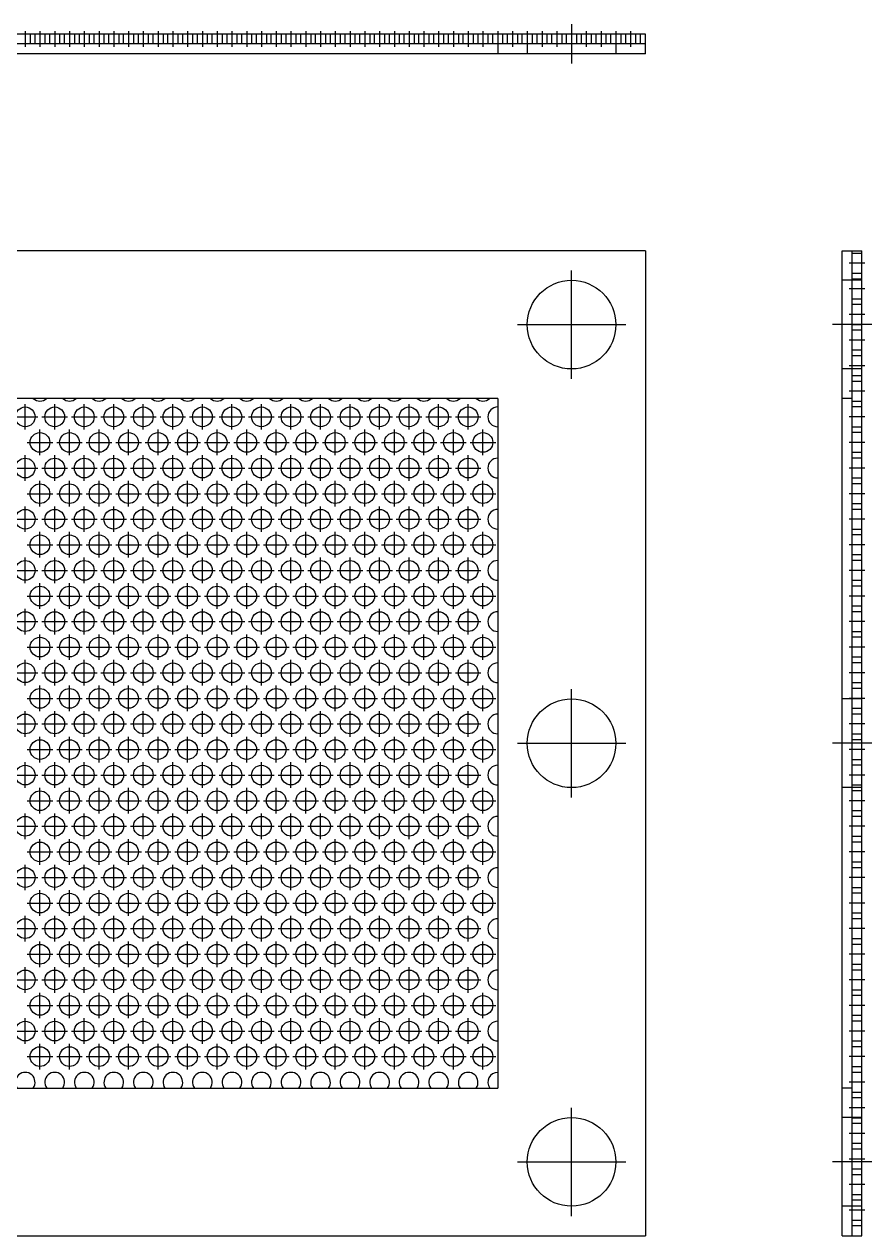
# Model space of a CAD drawing. Extents: x 0 to 173, y -8 to 133.
# Drawn here: x 86.9 to 173, y 10 to 133 of the extents above; entities that cross this region are included whole.
import ezdxf

# ---------------------------------------------------------------- set-up
doc = ezdxf.new("R2010")
doc.units = 0
doc.header["$LTSCALE"] = 0.5
doc.linetypes.add('CENTER', pattern=[50.8, 31.75, -6.35, 6.35, -6.35])
doc.linetypes.add('DASHED', pattern=[19.05, 12.7, -6.35])
for name, color, linetype in [('MSM_CENTER', 1, 'CENTER'), ('MSM_CONTINUOUS', 7, 'CONTINUOUS'), ('MSM_DASHED', 4, 'DASHED')]:
    doc.layers.add(name, color=color, linetype=linetype)

msp = doc.modelspace()

# ---------------------------------------------------------------- linework, layer by layer
at = {"layer": 'MSM_CENTER'}
for p, q in [((142.5, 133), (142.5, 129)), ((87, 132.3), (87, 130.7)), ((88.5, 132.3), (88.5, 130.7)), ((90, 132.3), (90, 130.7)), ((91.5, 132.3), (91.5, 130.7)), ((93, 132.3), (93, 130.7)), ((94.5, 132.3), (94.5, 130.7)), ((96, 132.3), (96, 130.7)), ((97.5, 132.3), (97.5, 130.7)), ((99, 132.3), (99, 130.7)), ((100.5, 132.3), (100.5, 130.7)), ((102, 132.3), (102, 130.7)), ((103.5, 132.3), (103.5, 130.7)), ((105, 132.3), (105, 130.7)), ((106.5, 132.3), (106.5, 130.7)), ((108, 132.3), (108, 130.7)), ((109.5, 132.3), (109.5, 130.7)), ((111, 132.3), (111, 130.7)), ((112.5, 132.3), (112.5, 130.7)), ((114, 132.3), (114, 130.7)), ((115.5, 132.3), (115.5, 130.7)), ((117, 132.3), (117, 130.7)), ((118.5, 132.3), (118.5, 130.7)), ((120, 132.3), (120, 130.7)), ((121.5, 132.3), (121.5, 130.7)), ((123, 132.3), (123, 130.7)), ((124.5, 132.3), (124.5, 130.7)), ((126, 132.3), (126, 130.7)), ((127.5, 132.3), (127.5, 130.7)), ((129, 132.3), (129, 130.7)), ((130.5, 132.3), (130.5, 130.7)), ((132, 132.3), (132, 130.7)), ((133.5, 132.3), (133.5, 130.7)), ((135, 132.3), (135, 130.7)), ((136.5, 132.3), (136.5, 130.7)), ((138, 132.3), (138, 130.7)), ((139.5, 132.3), (139.5, 130.7)), ((141, 132.3), (141, 130.7)), ((144, 132.3), (144, 130.7)), ((145.5, 132.3), (145.5, 130.7)), ((147, 132.3), (147, 130.7)), ((148.5, 132.3), (148.5, 130.7)), ((172.3, 108.73), (170.7, 108.73)), ((142.5, 97), (142.5, 108)), ((172.3, 106.13), (170.7, 106.13)), ((172.3, 103.53), (170.7, 103.53)), ((137, 102.5), (148, 102.5)), ((173, 102.5), (169, 102.5)), ((172.3, 100.93), (170.7, 100.93)), ((172.3, 98.33), (170.7, 98.33)), ((172.3, 95.74), (170.7, 95.74)), ((87, 91.84), (87, 94.44)), ((90, 91.84), (90, 94.44)), ((93, 91.84), (93, 94.44)), ((96, 91.84), (96, 94.44)), ((99, 91.84), (99, 94.44)), ((102, 91.84), (102, 94.44)), ((105, 91.84), (105, 94.44)), ((108, 91.84), (108, 94.44)), ((111, 91.84), (111, 94.44)), ((114, 91.84), (114, 94.44)), ((117, 91.84), (117, 94.44)), ((120, 91.84), (120, 94.44)), ((123, 91.84), (123, 94.44)), ((126, 91.84), (126, 94.44)), ((129, 91.84), (129, 94.44)), ((132, 91.84), (132, 94.44)), ((85.7, 93.14), (88.3, 93.14)), ((88.7, 93.14), (91.3, 93.14)), ((91.7, 93.14), (94.3, 93.14)), ((94.7, 93.14), (97.3, 93.14)), ((97.7, 93.14), (100.3, 93.14)), ((100.7, 93.14), (103.3, 93.14)), ((103.7, 93.14), (106.3, 93.14)), ((106.7, 93.14), (109.3, 93.14)), ((109.7, 93.14), (112.3, 93.14)), ((112.7, 93.14), (115.3, 93.14)), ((115.7, 93.14), (118.3, 93.14)), ((118.7, 93.14), (121.3, 93.14)), ((121.7, 93.14), (124.3, 93.14)), ((124.7, 93.14), (127.3, 93.14)), ((127.7, 93.14), (130.3, 93.14)), ((130.7, 93.14), (133.3, 93.14)), ((172.3, 93.14), (170.7, 93.14)), ((88.5, 89.24), (88.5, 91.84)), ((91.5, 89.24), (91.5, 91.84)), ((94.5, 89.24), (94.5, 91.84)), ((97.5, 89.24), (97.5, 91.84)), ((100.5, 89.24), (100.5, 91.84)), ((103.5, 89.24), (103.5, 91.84)), ((106.5, 89.24), (106.5, 91.84)), ((109.5, 89.24), (109.5, 91.84)), ((112.5, 89.24), (112.5, 91.84)), ((115.5, 89.24), (115.5, 91.84)), ((118.5, 89.24), (118.5, 91.84)), ((121.5, 89.24), (121.5, 91.84)), ((124.5, 89.24), (124.5, 91.84)), ((127.5, 89.24), (127.5, 91.84)), ((130.5, 89.24), (130.5, 91.84)), ((133.5, 89.24), (133.5, 91.84)), ((87.2, 90.54), (89.8, 90.54)), ((90.2, 90.54), (92.8, 90.54)), ((93.2, 90.54), (95.8, 90.54)), ((96.2, 90.54), (98.8, 90.54)), ((99.2, 90.54), (101.8, 90.54)), ((102.2, 90.54), (104.8, 90.54)), ((105.2, 90.54), (107.8, 90.54)), ((108.2, 90.54), (110.8, 90.54)), ((111.2, 90.54), (113.8, 90.54)), ((114.2, 90.54), (116.8, 90.54)), ((117.2, 90.54), (119.8, 90.54)), ((120.2, 90.54), (122.8, 90.54)), ((123.2, 90.54), (125.8, 90.54)), ((126.2, 90.54), (128.8, 90.54)), ((129.2, 90.54), (131.8, 90.54)), ((132.2, 90.54), (134.8, 90.54)), ((172.3, 90.54), (170.7, 90.54)), ((87, 86.64), (87, 89.24)), ((90, 86.64), (90, 89.24)), ((93, 86.64), (93, 89.24)), ((96, 86.64), (96, 89.24)), ((99, 86.64), (99, 89.24)), ((102, 86.64), (102, 89.24)), ((105, 86.64), (105, 89.24)), ((108, 86.64), (108, 89.24)), ((111, 86.64), (111, 89.24)), ((114, 86.64), (114, 89.24)), ((117, 86.64), (117, 89.24)), ((120, 86.64), (120, 89.24)), ((123, 86.64), (123, 89.24)), ((126, 86.64), (126, 89.24)), ((129, 86.64), (129, 89.24)), ((132, 86.64), (132, 89.24)), ((85.7, 87.94), (88.3, 87.94)), ((88.7, 87.94), (91.3, 87.94)), ((91.7, 87.94), (94.3, 87.94)), ((94.7, 87.94), (97.3, 87.94)), ((97.7, 87.94), (100.3, 87.94)), ((100.7, 87.94), (103.3, 87.94)), ((103.7, 87.94), (106.3, 87.94)), ((106.7, 87.94), (109.3, 87.94)), ((109.7, 87.94), (112.3, 87.94)), ((112.7, 87.94), (115.3, 87.94)), ((115.7, 87.94), (118.3, 87.94)), ((118.7, 87.94), (121.3, 87.94)), ((121.7, 87.94), (124.3, 87.94)), ((124.7, 87.94), (127.3, 87.94)), ((127.7, 87.94), (130.3, 87.94)), ((130.7, 87.94), (133.3, 87.94)), ((172.3, 87.94), (170.7, 87.94)), ((88.5, 84.04), (88.5, 86.64)), ((91.5, 84.04), (91.5, 86.64)), ((94.5, 84.04), (94.5, 86.64)), ((97.5, 84.04), (97.5, 86.64)), ((100.5, 84.04), (100.5, 86.64)), ((103.5, 84.04), (103.5, 86.64)), ((106.5, 84.04), (106.5, 86.64)), ((109.5, 84.04), (109.5, 86.64)), ((112.5, 84.04), (112.5, 86.64)), ((115.5, 84.04), (115.5, 86.64)), ((118.5, 84.04), (118.5, 86.64)), ((121.5, 84.04), (121.5, 86.64)), ((124.5, 84.04), (124.5, 86.64)), ((127.5, 84.04), (127.5, 86.64)), ((130.5, 84.04), (130.5, 86.64)), ((133.5, 84.04), (133.5, 86.64)), ((87.2, 85.34), (89.8, 85.34)), ((90.2, 85.34), (92.8, 85.34)), ((93.2, 85.34), (95.8, 85.34)), ((96.2, 85.34), (98.8, 85.34)), ((99.2, 85.34), (101.8, 85.34)), ((102.2, 85.34), (104.8, 85.34)), ((105.2, 85.34), (107.8, 85.34)), ((108.2, 85.34), (110.8, 85.34)), ((111.2, 85.34), (113.8, 85.34)), ((114.2, 85.34), (116.8, 85.34)), ((117.2, 85.34), (119.8, 85.34)), ((120.2, 85.34), (122.8, 85.34)), ((123.2, 85.34), (125.8, 85.34)), ((126.2, 85.34), (128.8, 85.34)), ((129.2, 85.34), (131.8, 85.34)), ((132.2, 85.34), (134.8, 85.34)), ((172.3, 85.34), (170.7, 85.34)), ((87, 81.45), (87, 84.05)), ((90, 81.45), (90, 84.05)), ((93, 81.45), (93, 84.05)), ((96, 81.45), (96, 84.05)), ((99, 81.45), (99, 84.05)), ((102, 81.45), (102, 84.05)), ((105, 81.45), (105, 84.05)), ((108, 81.45), (108, 84.05)), ((111, 81.45), (111, 84.05)), ((114, 81.45), (114, 84.05)), ((117, 81.45), (117, 84.05)), ((120, 81.45), (120, 84.05)), ((123, 81.45), (123, 84.05)), ((126, 81.45), (126, 84.05)), ((129, 81.45), (129, 84.05)), ((132, 81.45), (132, 84.05)), ((85.7, 82.75), (88.3, 82.75)), ((88.7, 82.75), (91.3, 82.75)), ((91.7, 82.75), (94.3, 82.75)), ((94.7, 82.75), (97.3, 82.75)), ((97.7, 82.75), (100.3, 82.75)), ((100.7, 82.75), (103.3, 82.75)), ((103.7, 82.75), (106.3, 82.75)), ((106.7, 82.75), (109.3, 82.75)), ((109.7, 82.75), (112.3, 82.75)), ((112.7, 82.75), (115.3, 82.75)), ((115.7, 82.75), (118.3, 82.75)), ((118.7, 82.75), (121.3, 82.75)), ((121.7, 82.75), (124.3, 82.75)), ((124.7, 82.75), (127.3, 82.75)), ((127.7, 82.75), (130.3, 82.75)), ((130.7, 82.75), (133.3, 82.75)), ((172.3, 82.75), (170.7, 82.75)), ((88.5, 78.85), (88.5, 81.45)), ((91.5, 78.85), (91.5, 81.45)), ((94.5, 78.85), (94.5, 81.45)), ((97.5, 78.85), (97.5, 81.45)), ((100.5, 78.85), (100.5, 81.45)), ((103.5, 78.85), (103.5, 81.45)), ((106.5, 78.85), (106.5, 81.45)), ((109.5, 78.85), (109.5, 81.45)), ((112.5, 78.85), (112.5, 81.45)), ((115.5, 78.85), (115.5, 81.45)), ((118.5, 78.85), (118.5, 81.45)), ((121.5, 78.85), (121.5, 81.45)), ((124.5, 78.85), (124.5, 81.45)), ((127.5, 78.85), (127.5, 81.45)), ((130.5, 78.85), (130.5, 81.45)), ((133.5, 78.85), (133.5, 81.45)), ((87.2, 80.15), (89.8, 80.15)), ((90.2, 80.15), (92.8, 80.15)), ((93.2, 80.15), (95.8, 80.15)), ((96.2, 80.15), (98.8, 80.15)), ((99.2, 80.15), (101.8, 80.15)), ((102.2, 80.15), (104.8, 80.15)), ((105.2, 80.15), (107.8, 80.15)), ((108.2, 80.15), (110.8, 80.15)), ((111.2, 80.15), (113.8, 80.15)), ((114.2, 80.15), (116.8, 80.15)), ((117.2, 80.15), (119.8, 80.15)), ((120.2, 80.15), (122.8, 80.15)), ((123.2, 80.15), (125.8, 80.15)), ((126.2, 80.15), (128.8, 80.15)), ((129.2, 80.15), (131.8, 80.15)), ((132.2, 80.15), (134.8, 80.15)), ((172.3, 80.15), (170.7, 80.15)), ((87, 76.25), (87, 78.85)), ((90, 76.25), (90, 78.85)), ((93, 76.25), (93, 78.85)), ((96, 76.25), (96, 78.85)), ((99, 76.25), (99, 78.85)), ((102, 76.25), (102, 78.85)), ((105, 76.25), (105, 78.85)), ((108, 76.25), (108, 78.85)), ((111, 76.25), (111, 78.85)), ((114, 76.25), (114, 78.85)), ((117, 76.25), (117, 78.85)), ((120, 76.25), (120, 78.85)), ((123, 76.25), (123, 78.85)), ((126, 76.25), (126, 78.85)), ((129, 76.25), (129, 78.85)), ((132, 76.25), (132, 78.85)), ((85.7, 77.55), (88.3, 77.55)), ((88.7, 77.55), (91.3, 77.55)), ((91.7, 77.55), (94.3, 77.55)), ((94.7, 77.55), (97.3, 77.55)), ((97.7, 77.55), (100.3, 77.55)), ((100.7, 77.55), (103.3, 77.55)), ((103.7, 77.55), (106.3, 77.55)), ((106.7, 77.55), (109.3, 77.55)), ((109.7, 77.55), (112.3, 77.55)), ((112.7, 77.55), (115.3, 77.55)), ((115.7, 77.55), (118.3, 77.55)), ((118.7, 77.55), (121.3, 77.55)), ((121.7, 77.55), (124.3, 77.55)), ((124.7, 77.55), (127.3, 77.55)), ((127.7, 77.55), (130.3, 77.55)), ((130.7, 77.55), (133.3, 77.55)), ((172.3, 77.55), (170.7, 77.55)), ((88.5, 73.65), (88.5, 76.25)), ((91.5, 73.65), (91.5, 76.25)), ((94.5, 73.65), (94.5, 76.25)), ((97.5, 73.65), (97.5, 76.25)), ((100.5, 73.65), (100.5, 76.25)), ((103.5, 73.65), (103.5, 76.25)), ((106.5, 73.65), (106.5, 76.25)), ((109.5, 73.65), (109.5, 76.25)), ((112.5, 73.65), (112.5, 76.25)), ((115.5, 73.65), (115.5, 76.25)), ((118.5, 73.65), (118.5, 76.25)), ((121.5, 73.65), (121.5, 76.25)), ((124.5, 73.65), (124.5, 76.25)), ((127.5, 73.65), (127.5, 76.25)), ((130.5, 73.65), (130.5, 76.25)), ((133.5, 73.65), (133.5, 76.25)), ((87.2, 74.95), (89.8, 74.95)), ((90.2, 74.95), (92.8, 74.95)), ((93.2, 74.95), (95.8, 74.95)), ((96.2, 74.95), (98.8, 74.95)), ((99.2, 74.95), (101.8, 74.95)), ((102.2, 74.95), (104.8, 74.95)), ((105.2, 74.95), (107.8, 74.95)), ((108.2, 74.95), (110.8, 74.95)), ((111.2, 74.95), (113.8, 74.95)), ((114.2, 74.95), (116.8, 74.95)), ((117.2, 74.95), (119.8, 74.95)), ((120.2, 74.95), (122.8, 74.95)), ((123.2, 74.95), (125.8, 74.95)), ((126.2, 74.95), (128.8, 74.95)), ((129.2, 74.95), (131.8, 74.95)), ((132.2, 74.95), (134.8, 74.95)), ((172.3, 74.95), (170.7, 74.95)), ((87, 71.05), (87, 73.65)), ((90, 71.05), (90, 73.65)), ((93, 71.05), (93, 73.65)), ((96, 71.05), (96, 73.65)), ((99, 71.05), (99, 73.65)), ((102, 71.05), (102, 73.65)), ((105, 71.05), (105, 73.65)), ((108, 71.05), (108, 73.65)), ((111, 71.05), (111, 73.65)), ((114, 71.05), (114, 73.65)), ((117, 71.05), (117, 73.65)), ((120, 71.05), (120, 73.65)), ((123, 71.05), (123, 73.65)), ((126, 71.05), (126, 73.65)), ((129, 71.05), (129, 73.65)), ((132, 71.05), (132, 73.65)), ((85.7, 72.35), (88.3, 72.35)), ((88.7, 72.35), (91.3, 72.35)), ((91.7, 72.35), (94.3, 72.35)), ((94.7, 72.35), (97.3, 72.35)), ((97.7, 72.35), (100.3, 72.35)), ((100.7, 72.35), (103.3, 72.35)), ((103.7, 72.35), (106.3, 72.35)), ((106.7, 72.35), (109.3, 72.35)), ((109.7, 72.35), (112.3, 72.35)), ((112.7, 72.35), (115.3, 72.35)), ((115.7, 72.35), (118.3, 72.35)), ((118.7, 72.35), (121.3, 72.35)), ((121.7, 72.35), (124.3, 72.35)), ((124.7, 72.35), (127.3, 72.35)), ((127.7, 72.35), (130.3, 72.35)), ((130.7, 72.35), (133.3, 72.35)), ((172.3, 72.35), (170.7, 72.35)), ((88.5, 68.46), (88.5, 71.06)), ((91.5, 68.46), (91.5, 71.06)), ((94.5, 68.46), (94.5, 71.06)), ((97.5, 68.46), (97.5, 71.06)), ((100.5, 68.46), (100.5, 71.06)), ((103.5, 68.46), (103.5, 71.06)), ((106.5, 68.46), (106.5, 71.06)), ((109.5, 68.46), (109.5, 71.06)), ((112.5, 68.46), (112.5, 71.06)), ((115.5, 68.46), (115.5, 71.06)), ((118.5, 68.46), (118.5, 71.06)), ((121.5, 68.46), (121.5, 71.06)), ((124.5, 68.46), (124.5, 71.06)), ((127.5, 68.46), (127.5, 71.06)), ((130.5, 68.46), (130.5, 71.06)), ((133.5, 68.46), (133.5, 71.06)), ((87.2, 69.76), (89.8, 69.76)), ((90.2, 69.76), (92.8, 69.76)), ((93.2, 69.76), (95.8, 69.76)), ((96.2, 69.76), (98.8, 69.76)), ((99.2, 69.76), (101.8, 69.76)), ((102.2, 69.76), (104.8, 69.76)), ((105.2, 69.76), (107.8, 69.76)), ((108.2, 69.76), (110.8, 69.76)), ((111.2, 69.76), (113.8, 69.76)), ((114.2, 69.76), (116.8, 69.76)), ((117.2, 69.76), (119.8, 69.76)), ((120.2, 69.76), (122.8, 69.76)), ((123.2, 69.76), (125.8, 69.76)), ((126.2, 69.76), (128.8, 69.76)), ((129.2, 69.76), (131.8, 69.76)), ((132.2, 69.76), (134.8, 69.76)), ((172.3, 69.76), (170.7, 69.76)), ((87, 65.86), (87, 68.46)), ((90, 65.86), (90, 68.46)), ((93, 65.86), (93, 68.46)), ((96, 65.86), (96, 68.46)), ((99, 65.86), (99, 68.46)), ((102, 65.86), (102, 68.46)), ((105, 65.86), (105, 68.46)), ((108, 65.86), (108, 68.46)), ((111, 65.86), (111, 68.46)), ((114, 65.86), (114, 68.46)), ((117, 65.86), (117, 68.46)), ((120, 65.86), (120, 68.46)), ((123, 65.86), (123, 68.46)), ((126, 65.86), (126, 68.46)), ((129, 65.86), (129, 68.46)), ((132, 65.86), (132, 68.46)), ((85.7, 67.16), (88.3, 67.16)), ((88.7, 67.16), (91.3, 67.16)), ((91.7, 67.16), (94.3, 67.16)), ((94.7, 67.16), (97.3, 67.16)), ((97.7, 67.16), (100.3, 67.16)), ((100.7, 67.16), (103.3, 67.16)), ((103.7, 67.16), (106.3, 67.16)), ((106.7, 67.16), (109.3, 67.16)), ((109.7, 67.16), (112.3, 67.16)), ((112.7, 67.16), (115.3, 67.16)), ((115.7, 67.16), (118.3, 67.16)), ((118.7, 67.16), (121.3, 67.16)), ((121.7, 67.16), (124.3, 67.16)), ((124.7, 67.16), (127.3, 67.16)), ((127.7, 67.16), (130.3, 67.16)), ((130.7, 67.16), (133.3, 67.16)), ((172.3, 67.16), (170.7, 67.16)), ((88.5, 63.26), (88.5, 65.86)), ((91.5, 63.26), (91.5, 65.86)), ((94.5, 63.26), (94.5, 65.86)), ((97.5, 63.26), (97.5, 65.86)), ((100.5, 63.26), (100.5, 65.86)), ((103.5, 63.26), (103.5, 65.86)), ((106.5, 63.26), (106.5, 65.86)), ((109.5, 63.26), (109.5, 65.86)), ((112.5, 63.26), (112.5, 65.86)), ((115.5, 63.26), (115.5, 65.86)), ((118.5, 63.26), (118.5, 65.86)), ((121.5, 63.26), (121.5, 65.86)), ((124.5, 63.26), (124.5, 65.86)), ((127.5, 63.26), (127.5, 65.86)), ((130.5, 63.26), (130.5, 65.86)), ((133.5, 63.26), (133.5, 65.86)), ((142.5, 54.5), (142.5, 65.5)), ((87.2, 64.56), (89.8, 64.56)), ((90.2, 64.56), (92.8, 64.56)), ((93.2, 64.56), (95.8, 64.56)), ((96.2, 64.56), (98.8, 64.56)), ((99.2, 64.56), (101.8, 64.56)), ((102.2, 64.56), (104.8, 64.56)), ((105.2, 64.56), (107.8, 64.56)), ((108.2, 64.56), (110.8, 64.56)), ((111.2, 64.56), (113.8, 64.56)), ((114.2, 64.56), (116.8, 64.56)), ((117.2, 64.56), (119.8, 64.56)), ((120.2, 64.56), (122.8, 64.56)), ((123.2, 64.56), (125.8, 64.56)), ((126.2, 64.56), (128.8, 64.56)), ((129.2, 64.56), (131.8, 64.56)), ((132.2, 64.56), (134.8, 64.56)), ((172.3, 64.56), (170.7, 64.56)), ((87, 60.66), (87, 63.26)), ((90, 60.66), (90, 63.26)), ((93, 60.66), (93, 63.26)), ((96, 60.66), (96, 63.26)), ((99, 60.66), (99, 63.26)), ((102, 60.66), (102, 63.26)), ((105, 60.66), (105, 63.26)), ((108, 60.66), (108, 63.26)), ((111, 60.66), (111, 63.26)), ((114, 60.66), (114, 63.26)), ((117, 60.66), (117, 63.26)), ((120, 60.66), (120, 63.26)), ((123, 60.66), (123, 63.26)), ((126, 60.66), (126, 63.26)), ((129, 60.66), (129, 63.26)), ((132, 60.66), (132, 63.26)), ((85.7, 61.96), (88.3, 61.96)), ((88.7, 61.96), (91.3, 61.96)), ((91.7, 61.96), (94.3, 61.96)), ((94.7, 61.96), (97.3, 61.96)), ((97.7, 61.96), (100.3, 61.96)), ((100.7, 61.96), (103.3, 61.96)), ((103.7, 61.96), (106.3, 61.96)), ((106.7, 61.96), (109.3, 61.96)), ((109.7, 61.96), (112.3, 61.96)), ((112.7, 61.96), (115.3, 61.96)), ((115.7, 61.96), (118.3, 61.96)), ((118.7, 61.96), (121.3, 61.96)), ((121.7, 61.96), (124.3, 61.96)), ((124.7, 61.96), (127.3, 61.96)), ((127.7, 61.96), (130.3, 61.96)), ((130.7, 61.96), (133.3, 61.96)), ((172.3, 61.96), (170.7, 61.96)), ((88.5, 58.06), (88.5, 60.66)), ((91.5, 58.06), (91.5, 60.66)), ((94.5, 58.06), (94.5, 60.66)), ((97.5, 58.06), (97.5, 60.66)), ((100.5, 58.06), (100.5, 60.66)), ((103.5, 58.06), (103.5, 60.66)), ((106.5, 58.06), (106.5, 60.66)), ((109.5, 58.06), (109.5, 60.66)), ((112.5, 58.06), (112.5, 60.66)), ((115.5, 58.06), (115.5, 60.66)), ((118.5, 58.06), (118.5, 60.66)), ((121.5, 58.06), (121.5, 60.66)), ((124.5, 58.06), (124.5, 60.66)), ((127.5, 58.06), (127.5, 60.66)), ((130.5, 58.06), (130.5, 60.66)), ((133.5, 58.06), (133.5, 60.66)), ((87.2, 59.36), (89.8, 59.36)), ((90.2, 59.36), (92.8, 59.36)), ((93.2, 59.36), (95.8, 59.36)), ((96.2, 59.36), (98.8, 59.36)), ((99.2, 59.36), (101.8, 59.36)), ((102.2, 59.36), (104.8, 59.36)), ((105.2, 59.36), (107.8, 59.36)), ((108.2, 59.36), (110.8, 59.36)), ((111.2, 59.36), (113.8, 59.36)), ((114.2, 59.36), (116.8, 59.36)), ((117.2, 59.36), (119.8, 59.36)), ((120.2, 59.36), (122.8, 59.36)), ((123.2, 59.36), (125.8, 59.36)), ((126.2, 59.36), (128.8, 59.36)), ((129.2, 59.36), (131.8, 59.36)), ((132.2, 59.36), (134.8, 59.36)), ((137, 60), (148, 60)), ((173, 60), (169, 60)), ((172.3, 59.36), (170.7, 59.36)), ((87, 55.47), (87, 58.07)), ((90, 55.47), (90, 58.07)), ((93, 55.47), (93, 58.07)), ((96, 55.47), (96, 58.07)), ((99, 55.47), (99, 58.07)), ((102, 55.47), (102, 58.07)), ((105, 55.47), (105, 58.07)), ((108, 55.47), (108, 58.07)), ((111, 55.47), (111, 58.07)), ((114, 55.47), (114, 58.07)), ((117, 55.47), (117, 58.07)), ((120, 55.47), (120, 58.07)), ((123, 55.47), (123, 58.07)), ((126, 55.47), (126, 58.07)), ((129, 55.47), (129, 58.07)), ((132, 55.47), (132, 58.07)), ((85.7, 56.77), (88.3, 56.77)), ((88.7, 56.77), (91.3, 56.77)), ((91.7, 56.77), (94.3, 56.77)), ((94.7, 56.77), (97.3, 56.77)), ((97.7, 56.77), (100.3, 56.77)), ((100.7, 56.77), (103.3, 56.77)), ((103.7, 56.77), (106.3, 56.77)), ((106.7, 56.77), (109.3, 56.77)), ((109.7, 56.77), (112.3, 56.77)), ((112.7, 56.77), (115.3, 56.77)), ((115.7, 56.77), (118.3, 56.77)), ((118.7, 56.77), (121.3, 56.77)), ((121.7, 56.77), (124.3, 56.77)), ((124.7, 56.77), (127.3, 56.77)), ((127.7, 56.77), (130.3, 56.77)), ((130.7, 56.77), (133.3, 56.77)), ((172.3, 56.77), (170.7, 56.77)), ((88.5, 52.87), (88.5, 55.47)), ((91.5, 52.87), (91.5, 55.47)), ((94.5, 52.87), (94.5, 55.47)), ((97.5, 52.87), (97.5, 55.47)), ((100.5, 52.87), (100.5, 55.47)), ((103.5, 52.87), (103.5, 55.47)), ((106.5, 52.87), (106.5, 55.47)), ((109.5, 52.87), (109.5, 55.47)), ((112.5, 52.87), (112.5, 55.47)), ((115.5, 52.87), (115.5, 55.47)), ((118.5, 52.87), (118.5, 55.47)), ((121.5, 52.87), (121.5, 55.47)), ((124.5, 52.87), (124.5, 55.47)), ((127.5, 52.87), (127.5, 55.47)), ((130.5, 52.87), (130.5, 55.47)), ((133.5, 52.87), (133.5, 55.47)), ((87.2, 54.17), (89.8, 54.17)), ((90.2, 54.17), (92.8, 54.17)), ((93.2, 54.17), (95.8, 54.17)), ((96.2, 54.17), (98.8, 54.17)), ((99.2, 54.17), (101.8, 54.17)), ((102.2, 54.17), (104.8, 54.17)), ((105.2, 54.17), (107.8, 54.17)), ((108.2, 54.17), (110.8, 54.17)), ((111.2, 54.17), (113.8, 54.17)), ((114.2, 54.17), (116.8, 54.17)), ((117.2, 54.17), (119.8, 54.17)), ((120.2, 54.17), (122.8, 54.17)), ((123.2, 54.17), (125.8, 54.17)), ((126.2, 54.17), (128.8, 54.17)), ((129.2, 54.17), (131.8, 54.17)), ((132.2, 54.17), (134.8, 54.17)), ((172.3, 54.17), (170.7, 54.17)), ((87, 50.27), (87, 52.87)), ((90, 50.27), (90, 52.87)), ((93, 50.27), (93, 52.87)), ((96, 50.27), (96, 52.87)), ((99, 50.27), (99, 52.87)), ((102, 50.27), (102, 52.87)), ((105, 50.27), (105, 52.87)), ((108, 50.27), (108, 52.87)), ((111, 50.27), (111, 52.87)), ((114, 50.27), (114, 52.87)), ((117, 50.27), (117, 52.87)), ((120, 50.27), (120, 52.87)), ((123, 50.27), (123, 52.87)), ((126, 50.27), (126, 52.87)), ((129, 50.27), (129, 52.87)), ((132, 50.27), (132, 52.87)), ((85.7, 51.57), (88.3, 51.57)), ((88.7, 51.57), (91.3, 51.57)), ((91.7, 51.57), (94.3, 51.57)), ((94.7, 51.57), (97.3, 51.57)), ((97.7, 51.57), (100.3, 51.57)), ((100.7, 51.57), (103.3, 51.57)), ((103.7, 51.57), (106.3, 51.57)), ((106.7, 51.57), (109.3, 51.57)), ((109.7, 51.57), (112.3, 51.57)), ((112.7, 51.57), (115.3, 51.57)), ((115.7, 51.57), (118.3, 51.57)), ((118.7, 51.57), (121.3, 51.57)), ((121.7, 51.57), (124.3, 51.57)), ((124.7, 51.57), (127.3, 51.57)), ((127.7, 51.57), (130.3, 51.57)), ((130.7, 51.57), (133.3, 51.57)), ((172.3, 51.57), (170.7, 51.57)), ((88.5, 47.67), (88.5, 50.27)), ((91.5, 47.67), (91.5, 50.27)), ((94.5, 47.67), (94.5, 50.27)), ((97.5, 47.67), (97.5, 50.27)), ((100.5, 47.67), (100.5, 50.27)), ((103.5, 47.67), (103.5, 50.27)), ((106.5, 47.67), (106.5, 50.27)), ((109.5, 47.67), (109.5, 50.27)), ((112.5, 47.67), (112.5, 50.27)), ((115.5, 47.67), (115.5, 50.27)), ((118.5, 47.67), (118.5, 50.27)), ((121.5, 47.67), (121.5, 50.27)), ((124.5, 47.67), (124.5, 50.27)), ((127.5, 47.67), (127.5, 50.27)), ((130.5, 47.67), (130.5, 50.27)), ((133.5, 47.67), (133.5, 50.27)), ((87.2, 48.97), (89.8, 48.97)), ((90.2, 48.97), (92.8, 48.97)), ((93.2, 48.97), (95.8, 48.97)), ((96.2, 48.97), (98.8, 48.97)), ((99.2, 48.97), (101.8, 48.97)), ((102.2, 48.97), (104.8, 48.97)), ((105.2, 48.97), (107.8, 48.97)), ((108.2, 48.97), (110.8, 48.97)), ((111.2, 48.97), (113.8, 48.97)), ((114.2, 48.97), (116.8, 48.97)), ((117.2, 48.97), (119.8, 48.97)), ((120.2, 48.97), (122.8, 48.97)), ((123.2, 48.97), (125.8, 48.97)), ((126.2, 48.97), (128.8, 48.97)), ((129.2, 48.97), (131.8, 48.97)), ((132.2, 48.97), (134.8, 48.97)), ((172.3, 48.97), (170.7, 48.97)), ((87, 45.07), (87, 47.67)), ((90, 45.07), (90, 47.67)), ((93, 45.07), (93, 47.67)), ((96, 45.07), (96, 47.67)), ((99, 45.07), (99, 47.67)), ((102, 45.07), (102, 47.67)), ((105, 45.07), (105, 47.67)), ((108, 45.07), (108, 47.67)), ((111, 45.07), (111, 47.67)), ((114, 45.07), (114, 47.67)), ((117, 45.07), (117, 47.67)), ((120, 45.07), (120, 47.67)), ((123, 45.07), (123, 47.67)), ((126, 45.07), (126, 47.67)), ((129, 45.07), (129, 47.67)), ((132, 45.07), (132, 47.67)), ((85.7, 46.37), (88.3, 46.37)), ((88.7, 46.37), (91.3, 46.37)), ((91.7, 46.37), (94.3, 46.37)), ((94.7, 46.37), (97.3, 46.37)), ((97.7, 46.37), (100.3, 46.37)), ((100.7, 46.37), (103.3, 46.37)), ((103.7, 46.37), (106.3, 46.37)), ((106.7, 46.37), (109.3, 46.37)), ((109.7, 46.37), (112.3, 46.37)), ((112.7, 46.37), (115.3, 46.37)), ((115.7, 46.37), (118.3, 46.37)), ((118.7, 46.37), (121.3, 46.37)), ((121.7, 46.37), (124.3, 46.37)), ((124.7, 46.37), (127.3, 46.37)), ((127.7, 46.37), (130.3, 46.37)), ((130.7, 46.37), (133.3, 46.37)), ((172.3, 46.37), (170.7, 46.37)), ((88.5, 42.47), (88.5, 45.07)), ((91.5, 42.47), (91.5, 45.07)), ((94.5, 42.47), (94.5, 45.07)), ((97.5, 42.47), (97.5, 45.07)), ((100.5, 42.47), (100.5, 45.07)), ((103.5, 42.47), (103.5, 45.07)), ((106.5, 42.47), (106.5, 45.07)), ((109.5, 42.47), (109.5, 45.07)), ((112.5, 42.47), (112.5, 45.07)), ((115.5, 42.47), (115.5, 45.07)), ((118.5, 42.47), (118.5, 45.07)), ((121.5, 42.47), (121.5, 45.07)), ((124.5, 42.47), (124.5, 45.07)), ((127.5, 42.47), (127.5, 45.07)), ((130.5, 42.47), (130.5, 45.07)), ((133.5, 42.47), (133.5, 45.07)), ((87.2, 43.77), (89.8, 43.77)), ((90.2, 43.77), (92.8, 43.77)), ((93.2, 43.77), (95.8, 43.77)), ((96.2, 43.77), (98.8, 43.77)), ((99.2, 43.77), (101.8, 43.77)), ((102.2, 43.77), (104.8, 43.77)), ((105.2, 43.77), (107.8, 43.77)), ((108.2, 43.77), (110.8, 43.77)), ((111.2, 43.77), (113.8, 43.77)), ((114.2, 43.77), (116.8, 43.77)), ((117.2, 43.77), (119.8, 43.77)), ((120.2, 43.77), (122.8, 43.77)), ((123.2, 43.77), (125.8, 43.77)), ((126.2, 43.77), (128.8, 43.77)), ((129.2, 43.77), (131.8, 43.77)), ((132.2, 43.77), (134.8, 43.77)), ((172.3, 43.77), (170.7, 43.77)), ((87, 39.88), (87, 42.48)), ((90, 39.88), (90, 42.48)), ((93, 39.88), (93, 42.48)), ((96, 39.88), (96, 42.48)), ((99, 39.88), (99, 42.48)), ((102, 39.88), (102, 42.48)), ((105, 39.88), (105, 42.48)), ((108, 39.88), (108, 42.48)), ((111, 39.88), (111, 42.48)), ((114, 39.88), (114, 42.48)), ((117, 39.88), (117, 42.48)), ((120, 39.88), (120, 42.48)), ((123, 39.88), (123, 42.48)), ((126, 39.88), (126, 42.48)), ((129, 39.88), (129, 42.48)), ((132, 39.88), (132, 42.48)), ((85.7, 41.18), (88.3, 41.18)), ((88.7, 41.18), (91.3, 41.18)), ((91.7, 41.18), (94.3, 41.18)), ((94.7, 41.18), (97.3, 41.18)), ((97.7, 41.18), (100.3, 41.18)), ((100.7, 41.18), (103.3, 41.18)), ((103.7, 41.18), (106.3, 41.18)), ((106.7, 41.18), (109.3, 41.18)), ((109.7, 41.18), (112.3, 41.18)), ((112.7, 41.18), (115.3, 41.18)), ((115.7, 41.18), (118.3, 41.18)), ((118.7, 41.18), (121.3, 41.18)), ((121.7, 41.18), (124.3, 41.18)), ((124.7, 41.18), (127.3, 41.18)), ((127.7, 41.18), (130.3, 41.18)), ((130.7, 41.18), (133.3, 41.18)), ((172.3, 41.18), (170.7, 41.18)), ((88.5, 37.28), (88.5, 39.88)), ((91.5, 37.28), (91.5, 39.88)), ((94.5, 37.28), (94.5, 39.88)), ((97.5, 37.28), (97.5, 39.88)), ((100.5, 37.28), (100.5, 39.88)), ((103.5, 37.28), (103.5, 39.88)), ((106.5, 37.28), (106.5, 39.88)), ((109.5, 37.28), (109.5, 39.88)), ((112.5, 37.28), (112.5, 39.88)), ((115.5, 37.28), (115.5, 39.88)), ((118.5, 37.28), (118.5, 39.88)), ((121.5, 37.28), (121.5, 39.88)), ((124.5, 37.28), (124.5, 39.88)), ((127.5, 37.28), (127.5, 39.88)), ((130.5, 37.28), (130.5, 39.88)), ((133.5, 37.28), (133.5, 39.88)), ((87.2, 38.58), (89.8, 38.58)), ((90.2, 38.58), (92.8, 38.58)), ((93.2, 38.58), (95.8, 38.58)), ((96.2, 38.58), (98.8, 38.58)), ((99.2, 38.58), (101.8, 38.58)), ((102.2, 38.58), (104.8, 38.58)), ((105.2, 38.58), (107.8, 38.58)), ((108.2, 38.58), (110.8, 38.58)), ((111.2, 38.58), (113.8, 38.58)), ((114.2, 38.58), (116.8, 38.58)), ((117.2, 38.58), (119.8, 38.58)), ((120.2, 38.58), (122.8, 38.58)), ((123.2, 38.58), (125.8, 38.58)), ((126.2, 38.58), (128.8, 38.58)), ((129.2, 38.58), (131.8, 38.58)), ((132.2, 38.58), (134.8, 38.58)), ((172.3, 38.58), (170.7, 38.58)), ((87, 34.68), (87, 37.28)), ((90, 34.68), (90, 37.28)), ((93, 34.68), (93, 37.28)), ((96, 34.68), (96, 37.28)), ((99, 34.68), (99, 37.28)), ((102, 34.68), (102, 37.28)), ((105, 34.68), (105, 37.28)), ((108, 34.68), (108, 37.28)), ((111, 34.68), (111, 37.28)), ((114, 34.68), (114, 37.28)), ((117, 34.68), (117, 37.28)), ((120, 34.68), (120, 37.28)), ((123, 34.68), (123, 37.28)), ((126, 34.68), (126, 37.28)), ((129, 34.68), (129, 37.28)), ((132, 34.68), (132, 37.28)), ((85.7, 35.98), (88.3, 35.98)), ((88.7, 35.98), (91.3, 35.98)), ((91.7, 35.98), (94.3, 35.98)), ((94.7, 35.98), (97.3, 35.98)), ((97.7, 35.98), (100.3, 35.98)), ((100.7, 35.98), (103.3, 35.98)), ((103.7, 35.98), (106.3, 35.98)), ((106.7, 35.98), (109.3, 35.98)), ((109.7, 35.98), (112.3, 35.98)), ((112.7, 35.98), (115.3, 35.98)), ((115.7, 35.98), (118.3, 35.98)), ((118.7, 35.98), (121.3, 35.98)), ((121.7, 35.98), (124.3, 35.98)), ((124.7, 35.98), (127.3, 35.98)), ((127.7, 35.98), (130.3, 35.98)), ((130.7, 35.98), (133.3, 35.98)), ((172.3, 35.98), (170.7, 35.98)), ((88.5, 32.08), (88.5, 34.68)), ((91.5, 32.08), (91.5, 34.68)), ((94.5, 32.08), (94.5, 34.68)), ((97.5, 32.08), (97.5, 34.68)), ((100.5, 32.08), (100.5, 34.68)), ((103.5, 32.08), (103.5, 34.68)), ((106.5, 32.08), (106.5, 34.68)), ((109.5, 32.08), (109.5, 34.68)), ((112.5, 32.08), (112.5, 34.68)), ((115.5, 32.08), (115.5, 34.68)), ((118.5, 32.08), (118.5, 34.68)), ((121.5, 32.08), (121.5, 34.68)), ((124.5, 32.08), (124.5, 34.68)), ((127.5, 32.08), (127.5, 34.68)), ((130.5, 32.08), (130.5, 34.68)), ((133.5, 32.08), (133.5, 34.68)), ((87.2, 33.38), (89.8, 33.38)), ((90.2, 33.38), (92.8, 33.38)), ((93.2, 33.38), (95.8, 33.38)), ((96.2, 33.38), (98.8, 33.38)), ((99.2, 33.38), (101.8, 33.38)), ((102.2, 33.38), (104.8, 33.38)), ((105.2, 33.38), (107.8, 33.38)), ((108.2, 33.38), (110.8, 33.38)), ((111.2, 33.38), (113.8, 33.38)), ((114.2, 33.38), (116.8, 33.38)), ((117.2, 33.38), (119.8, 33.38)), ((120.2, 33.38), (122.8, 33.38)), ((123.2, 33.38), (125.8, 33.38)), ((126.2, 33.38), (128.8, 33.38)), ((129.2, 33.38), (131.8, 33.38)), ((132.2, 33.38), (134.8, 33.38)), ((172.3, 33.38), (170.7, 33.38)), ((87, 29.48), (87, 32.08)), ((90, 29.48), (90, 32.08)), ((93, 29.48), (93, 32.08)), ((96, 29.48), (96, 32.08)), ((99, 29.48), (99, 32.08)), ((102, 29.48), (102, 32.08)), ((105, 29.48), (105, 32.08)), ((108, 29.48), (108, 32.08)), ((111, 29.48), (111, 32.08)), ((114, 29.48), (114, 32.08)), ((117, 29.48), (117, 32.08)), ((120, 29.48), (120, 32.08)), ((123, 29.48), (123, 32.08)), ((126, 29.48), (126, 32.08)), ((129, 29.48), (129, 32.08)), ((132, 29.48), (132, 32.08)), ((85.7, 30.78), (88.3, 30.78)), ((88.7, 30.78), (91.3, 30.78)), ((91.7, 30.78), (94.3, 30.78)), ((94.7, 30.78), (97.3, 30.78)), ((97.7, 30.78), (100.3, 30.78)), ((100.7, 30.78), (103.3, 30.78)), ((103.7, 30.78), (106.3, 30.78)), ((106.7, 30.78), (109.3, 30.78)), ((109.7, 30.78), (112.3, 30.78)), ((112.7, 30.78), (115.3, 30.78)), ((115.7, 30.78), (118.3, 30.78)), ((118.7, 30.78), (121.3, 30.78)), ((121.7, 30.78), (124.3, 30.78)), ((124.7, 30.78), (127.3, 30.78)), ((127.7, 30.78), (130.3, 30.78)), ((130.7, 30.78), (133.3, 30.78)), ((172.3, 30.78), (170.7, 30.78)), ((88.5, 26.89), (88.5, 29.49)), ((91.5, 26.89), (91.5, 29.49)), ((94.5, 26.89), (94.5, 29.49)), ((97.5, 26.89), (97.5, 29.49)), ((100.5, 26.89), (100.5, 29.49)), ((103.5, 26.89), (103.5, 29.49)), ((106.5, 26.89), (106.5, 29.49)), ((109.5, 26.89), (109.5, 29.49)), ((112.5, 26.89), (112.5, 29.49)), ((115.5, 26.89), (115.5, 29.49)), ((118.5, 26.89), (118.5, 29.49)), ((121.5, 26.89), (121.5, 29.49)), ((124.5, 26.89), (124.5, 29.49)), ((127.5, 26.89), (127.5, 29.49)), ((130.5, 26.89), (130.5, 29.49)), ((133.5, 26.89), (133.5, 29.49)), ((87.2, 28.19), (89.8, 28.19)), ((90.2, 28.19), (92.8, 28.19)), ((93.2, 28.19), (95.8, 28.19)), ((96.2, 28.19), (98.8, 28.19)), ((99.2, 28.19), (101.8, 28.19)), ((102.2, 28.19), (104.8, 28.19)), ((105.2, 28.19), (107.8, 28.19)), ((108.2, 28.19), (110.8, 28.19)), ((111.2, 28.19), (113.8, 28.19)), ((114.2, 28.19), (116.8, 28.19)), ((117.2, 28.19), (119.8, 28.19)), ((120.2, 28.19), (122.8, 28.19)), ((123.2, 28.19), (125.8, 28.19)), ((126.2, 28.19), (128.8, 28.19)), ((129.2, 28.19), (131.8, 28.19)), ((132.2, 28.19), (134.8, 28.19)), ((172.3, 28.19), (170.7, 28.19)), ((172.3, 25.59), (170.7, 25.59)), ((142.5, 12), (142.5, 23)), ((172.3, 22.99), (170.7, 22.99)), ((172.3, 20.39), (170.7, 20.39)), ((137, 17.5), (148, 17.5)), ((173, 17.5), (169, 17.5)), ((172.3, 17.79), (170.7, 17.79)), ((172.3, 15.2), (170.7, 15.2)), ((172.3, 12.6), (170.7, 12.6))]:
    msp.add_line(p, q, dxfattribs=at)
at = {"layer": 'MSM_CONTINUOUS'}
for p, q in [((150, 132), (0, 132)), ((150, 130), (150, 132)), ((150, 131), (0, 131)), ((150, 130), (0, 130)), ((150, 110), (0, 110)), ((150, 110), (150, 10)), ((170, 110), (172, 110)), ((170, 10), (170, 110)), ((171, 10), (171, 110)), ((172, 10), (172, 110)), ((135, 95), (15, 95)), ((135, 95), (135, 25)), ((15, 25), (135, 25)), ((0, 10), (150, 10)), ((170, 10), (172, 10))]:
    msp.add_line(p, q, dxfattribs=at)
for centre, radius in [((142.5, 102.5), 4.5), ((87, 93.14), 1), ((90, 93.14), 1), ((93, 93.14), 1), ((96, 93.14), 1), ((99, 93.14), 1), ((102, 93.14), 1), ((105, 93.14), 1), ((108, 93.14), 1), ((111, 93.14), 1), ((114, 93.14), 1), ((117, 93.14), 1), ((120, 93.14), 1), ((123, 93.14), 1), ((126, 93.14), 1), ((129, 93.14), 1), ((132, 93.14), 1), ((88.5, 90.54), 1), ((91.5, 90.54), 1), ((94.5, 90.54), 1), ((97.5, 90.54), 1), ((100.5, 90.54), 1), ((103.5, 90.54), 1), ((106.5, 90.54), 1), ((109.5, 90.54), 1), ((112.5, 90.54), 1), ((115.5, 90.54), 1), ((118.5, 90.54), 1), ((121.5, 90.54), 1), ((124.5, 90.54), 1), ((127.5, 90.54), 1), ((130.5, 90.54), 1), ((133.5, 90.54), 1), ((87, 87.94), 1), ((90, 87.94), 1), ((93, 87.94), 1), ((96, 87.94), 1), ((99, 87.94), 1), ((102, 87.94), 1), ((105, 87.94), 1), ((108, 87.94), 1), ((111, 87.94), 1), ((114, 87.94), 1), ((117, 87.94), 1), ((120, 87.94), 1), ((123, 87.94), 1), ((126, 87.94), 1), ((129, 87.94), 1), ((132, 87.94), 1), ((88.5, 85.34), 1), ((91.5, 85.34), 1), ((94.5, 85.34), 1), ((97.5, 85.34), 1), ((100.5, 85.34), 1), ((103.5, 85.34), 1), ((106.5, 85.34), 1), ((109.5, 85.34), 1), ((112.5, 85.34), 1), ((115.5, 85.34), 1), ((118.5, 85.34), 1), ((121.5, 85.34), 1), ((124.5, 85.34), 1), ((127.5, 85.34), 1), ((130.5, 85.34), 1), ((133.5, 85.34), 1), ((87, 82.75), 1), ((90, 82.75), 1), ((93, 82.75), 1), ((96, 82.75), 1), ((99, 82.75), 1), ((102, 82.75), 1), ((105, 82.75), 1), ((108, 82.75), 1), ((111, 82.75), 1), ((114, 82.75), 1), ((117, 82.75), 1), ((120, 82.75), 1), ((123, 82.75), 1), ((126, 82.75), 1), ((129, 82.75), 1), ((132, 82.75), 1), ((88.5, 80.15), 1), ((91.5, 80.15), 1), ((94.5, 80.15), 1), ((97.5, 80.15), 1), ((100.5, 80.15), 1), ((103.5, 80.15), 1), ((106.5, 80.15), 1), ((109.5, 80.15), 1), ((112.5, 80.15), 1), ((115.5, 80.15), 1), ((118.5, 80.15), 1), ((121.5, 80.15), 1), ((124.5, 80.15), 1), ((127.5, 80.15), 1), ((130.5, 80.15), 1), ((133.5, 80.15), 1), ((87, 77.55), 1), ((90, 77.55), 1), ((93, 77.55), 1), ((96, 77.55), 1), ((99, 77.55), 1), ((102, 77.55), 1), ((105, 77.55), 1), ((108, 77.55), 1), ((111, 77.55), 1), ((114, 77.55), 1), ((117, 77.55), 1), ((120, 77.55), 1), ((123, 77.55), 1), ((126, 77.55), 1), ((129, 77.55), 1), ((132, 77.55), 1), ((88.5, 74.95), 1), ((91.5, 74.95), 1), ((94.5, 74.95), 1), ((97.5, 74.95), 1), ((100.5, 74.95), 1), ((103.5, 74.95), 1), ((106.5, 74.95), 1), ((109.5, 74.95), 1), ((112.5, 74.95), 1), ((115.5, 74.95), 1), ((118.5, 74.95), 1), ((121.5, 74.95), 1), ((124.5, 74.95), 1), ((127.5, 74.95), 1), ((130.5, 74.95), 1), ((133.5, 74.95), 1), ((87, 72.35), 1), ((90, 72.35), 1), ((93, 72.35), 1), ((96, 72.35), 1), ((99, 72.35), 1), ((102, 72.35), 1), ((105, 72.35), 1), ((108, 72.35), 1), ((111, 72.35), 1), ((114, 72.35), 1), ((117, 72.35), 1), ((120, 72.35), 1), ((123, 72.35), 1), ((126, 72.35), 1), ((129, 72.35), 1), ((132, 72.35), 1), ((88.5, 69.76), 1), ((91.5, 69.76), 1), ((94.5, 69.76), 1), ((97.5, 69.76), 1), ((100.5, 69.76), 1), ((103.5, 69.76), 1), ((106.5, 69.76), 1), ((109.5, 69.76), 1), ((112.5, 69.76), 1), ((115.5, 69.76), 1), ((118.5, 69.76), 1), ((121.5, 69.76), 1), ((124.5, 69.76), 1), ((127.5, 69.76), 1), ((130.5, 69.76), 1), ((133.5, 69.76), 1), ((87, 67.16), 1), ((90, 67.16), 1), ((93, 67.16), 1), ((96, 67.16), 1), ((99, 67.16), 1), ((102, 67.16), 1), ((105, 67.16), 1), ((108, 67.16), 1), ((111, 67.16), 1), ((114, 67.16), 1), ((117, 67.16), 1), ((120, 67.16), 1), ((123, 67.16), 1), ((126, 67.16), 1), ((129, 67.16), 1), ((132, 67.16), 1), ((88.5, 64.56), 1), ((91.5, 64.56), 1), ((94.5, 64.56), 1), ((97.5, 64.56), 1), ((100.5, 64.56), 1), ((103.5, 64.56), 1), ((106.5, 64.56), 1), ((109.5, 64.56), 1), ((112.5, 64.56), 1), ((115.5, 64.56), 1), ((118.5, 64.56), 1), ((121.5, 64.56), 1), ((124.5, 64.56), 1), ((127.5, 64.56), 1), ((130.5, 64.56), 1), ((133.5, 64.56), 1), ((142.5, 60), 4.5), ((87, 61.96), 1), ((90, 61.96), 1), ((93, 61.96), 1), ((96, 61.96), 1), ((99, 61.96), 1), ((102, 61.96), 1), ((105, 61.96), 1), ((108, 61.96), 1), ((111, 61.96), 1), ((114, 61.96), 1), ((117, 61.96), 1), ((120, 61.96), 1), ((123, 61.96), 1), ((126, 61.96), 1), ((129, 61.96), 1), ((132, 61.96), 1), ((88.5, 59.36), 1), ((91.5, 59.36), 1), ((94.5, 59.36), 1), ((97.5, 59.36), 1), ((100.5, 59.36), 1), ((103.5, 59.36), 1), ((106.5, 59.36), 1), ((109.5, 59.36), 1), ((112.5, 59.36), 1), ((115.5, 59.36), 1), ((118.5, 59.36), 1), ((121.5, 59.36), 1), ((124.5, 59.36), 1), ((127.5, 59.36), 1), ((130.5, 59.36), 1), ((133.5, 59.36), 1), ((87, 56.77), 1), ((90, 56.77), 1), ((93, 56.77), 1), ((96, 56.77), 1), ((99, 56.77), 1), ((102, 56.77), 1), ((105, 56.77), 1), ((108, 56.77), 1), ((111, 56.77), 1), ((114, 56.77), 1), ((117, 56.77), 1), ((120, 56.77), 1), ((123, 56.77), 1), ((126, 56.77), 1), ((129, 56.77), 1), ((132, 56.77), 1), ((88.5, 54.17), 1), ((91.5, 54.17), 1), ((94.5, 54.17), 1), ((97.5, 54.17), 1), ((100.5, 54.17), 1), ((103.5, 54.17), 1), ((106.5, 54.17), 1), ((109.5, 54.17), 1), ((112.5, 54.17), 1), ((115.5, 54.17), 1), ((118.5, 54.17), 1), ((121.5, 54.17), 1), ((124.5, 54.17), 1), ((127.5, 54.17), 1), ((130.5, 54.17), 1), ((133.5, 54.17), 1), ((87, 51.57), 1), ((90, 51.57), 1), ((93, 51.57), 1), ((96, 51.57), 1), ((99, 51.57), 1), ((102, 51.57), 1), ((105, 51.57), 1), ((108, 51.57), 1), ((111, 51.57), 1), ((114, 51.57), 1), ((117, 51.57), 1), ((120, 51.57), 1), ((123, 51.57), 1), ((126, 51.57), 1), ((129, 51.57), 1), ((132, 51.57), 1), ((88.5, 48.97), 1), ((91.5, 48.97), 1), ((94.5, 48.97), 1), ((97.5, 48.97), 1), ((100.5, 48.97), 1), ((103.5, 48.97), 1), ((106.5, 48.97), 1), ((109.5, 48.97), 1), ((112.5, 48.97), 1), ((115.5, 48.97), 1), ((118.5, 48.97), 1), ((121.5, 48.97), 1), ((124.5, 48.97), 1), ((127.5, 48.97), 1), ((130.5, 48.97), 1), ((133.5, 48.97), 1), ((87, 46.37), 1), ((90, 46.37), 1), ((93, 46.37), 1), ((96, 46.37), 1), ((99, 46.37), 1), ((102, 46.37), 1), ((105, 46.37), 1), ((108, 46.37), 1), ((111, 46.37), 1), ((114, 46.37), 1), ((117, 46.37), 1), ((120, 46.37), 1), ((123, 46.37), 1), ((126, 46.37), 1), ((129, 46.37), 1), ((132, 46.37), 1), ((88.5, 43.77), 1), ((91.5, 43.77), 1), ((94.5, 43.77), 1), ((97.5, 43.77), 1), ((100.5, 43.77), 1), ((103.5, 43.77), 1), ((106.5, 43.77), 1), ((109.5, 43.77), 1), ((112.5, 43.77), 1), ((115.5, 43.77), 1), ((118.5, 43.77), 1), ((121.5, 43.77), 1), ((124.5, 43.77), 1), ((127.5, 43.77), 1), ((130.5, 43.77), 1), ((133.5, 43.77), 1), ((87, 41.18), 1), ((90, 41.18), 1), ((93, 41.18), 1), ((96, 41.18), 1), ((99, 41.18), 1), ((102, 41.18), 1), ((105, 41.18), 1), ((108, 41.18), 1), ((111, 41.18), 1), ((114, 41.18), 1), ((117, 41.18), 1), ((120, 41.18), 1), ((123, 41.18), 1), ((126, 41.18), 1), ((129, 41.18), 1), ((132, 41.18), 1), ((88.5, 38.58), 1), ((91.5, 38.58), 1), ((94.5, 38.58), 1), ((97.5, 38.58), 1), ((100.5, 38.58), 1), ((103.5, 38.58), 1), ((106.5, 38.58), 1), ((109.5, 38.58), 1), ((112.5, 38.58), 1), ((115.5, 38.58), 1), ((118.5, 38.58), 1), ((121.5, 38.58), 1), ((124.5, 38.58), 1), ((127.5, 38.58), 1), ((130.5, 38.58), 1), ((133.5, 38.58), 1), ((87, 35.98), 1), ((90, 35.98), 1), ((93, 35.98), 1), ((96, 35.98), 1), ((99, 35.98), 1), ((102, 35.98), 1), ((105, 35.98), 1), ((108, 35.98), 1), ((111, 35.98), 1), ((114, 35.98), 1), ((117, 35.98), 1), ((120, 35.98), 1), ((123, 35.98), 1), ((126, 35.98), 1), ((129, 35.98), 1), ((132, 35.98), 1), ((88.5, 33.38), 1), ((91.5, 33.38), 1), ((94.5, 33.38), 1), ((97.5, 33.38), 1), ((100.5, 33.38), 1), ((103.5, 33.38), 1), ((106.5, 33.38), 1), ((109.5, 33.38), 1), ((112.5, 33.38), 1), ((115.5, 33.38), 1), ((118.5, 33.38), 1), ((121.5, 33.38), 1), ((124.5, 33.38), 1), ((127.5, 33.38), 1), ((130.5, 33.38), 1), ((133.5, 33.38), 1), ((87, 30.78), 1), ((90, 30.78), 1), ((93, 30.78), 1), ((96, 30.78), 1), ((99, 30.78), 1), ((102, 30.78), 1), ((105, 30.78), 1), ((108, 30.78), 1), ((111, 30.78), 1), ((114, 30.78), 1), ((117, 30.78), 1), ((120, 30.78), 1), ((123, 30.78), 1), ((126, 30.78), 1), ((129, 30.78), 1), ((132, 30.78), 1), ((88.5, 28.19), 1), ((91.5, 28.19), 1), ((94.5, 28.19), 1), ((97.5, 28.19), 1), ((100.5, 28.19), 1), ((103.5, 28.19), 1), ((106.5, 28.19), 1), ((109.5, 28.19), 1), ((112.5, 28.19), 1), ((115.5, 28.19), 1), ((118.5, 28.19), 1), ((121.5, 28.19), 1), ((124.5, 28.19), 1), ((127.5, 28.19), 1), ((130.5, 28.19), 1), ((133.5, 28.19), 1), ((142.5, 17.5), 4.5)]:
    msp.add_circle(centre, radius, dxfattribs=at)
for centre, start, end in [((88.5, 95.74), 227.4354, 312.5646), ((91.5, 95.74), 227.4354, 312.5646), ((94.5, 95.74), 227.4354, 312.5646), ((97.5, 95.74), 227.4354, 312.5646), ((100.5, 95.74), 227.4354, 312.5646), ((103.5, 95.74), 227.4354, 312.5646), ((106.5, 95.74), 227.4354, 312.5646), ((109.5, 95.74), 227.4354, 312.5646), ((112.5, 95.74), 227.4354, 312.5646), ((115.5, 95.74), 227.4354, 312.5646), ((118.5, 95.74), 227.4354, 312.5646), ((121.5, 95.74), 227.4354, 312.5646), ((124.5, 95.74), 227.4354, 312.5646), ((127.5, 95.74), 227.4354, 312.5646), ((130.5, 95.74), 227.4354, 312.5646), ((133.5, 95.74), 227.4354, 312.5646), ((135, 93.14), 90, 270), ((135, 87.94), 90, 270), ((135, 82.75), 90, 270), ((135, 77.55), 90, 270), ((135, 72.35), 90, 270), ((135, 67.16), 90, 270), ((135, 61.96), 90, 270), ((135, 56.77), 90, 270), ((135, 51.57), 90, 270), ((135, 46.37), 90, 270), ((135, 41.18), 90, 270), ((135, 35.98), 90, 270), ((135, 30.78), 90, 270), ((87, 25.59), 323.9524, 216.0476), ((90, 25.59), 323.9524, 216.0476), ((93, 25.59), 323.9524, 216.0476), ((96, 25.59), 323.9524, 216.0476), ((99, 25.59), 323.9524, 216.0476), ((102, 25.59), 323.9524, 216.0476), ((105, 25.59), 323.9524, 216.0476), ((108, 25.59), 323.9524, 216.0476), ((111, 25.59), 323.9524, 216.0476), ((114, 25.59), 323.9524, 216.0476), ((117, 25.59), 323.9524, 216.0476), ((120, 25.59), 323.9524, 216.0476), ((123, 25.59), 323.9524, 216.0476), ((126, 25.59), 323.9524, 216.0476), ((129, 25.59), 323.9524, 216.0476), ((132, 25.59), 323.9524, 216.0476), ((135, 25.59), 90, 216.0476)]:
    msp.add_arc(centre, 1, start, end, dxfattribs=at)
at = {"layer": 'MSM_DASHED'}
for p, q in [((87.5, 132), (87.5, 131)), ((88, 131), (88, 132)), ((89, 132), (89, 131)), ((89.5, 131), (89.5, 132)), ((90.5, 132), (90.5, 131)), ((91, 131), (91, 132)), ((92, 132), (92, 131)), ((92.5, 131), (92.5, 132)), ((93.5, 132), (93.5, 131)), ((94, 131), (94, 132)), ((95, 132), (95, 131)), ((95.5, 131), (95.5, 132)), ((96.5, 132), (96.5, 131)), ((97, 131), (97, 132)), ((98, 132), (98, 131)), ((98.5, 131), (98.5, 132)), ((99.5, 132), (99.5, 131)), ((100, 131), (100, 132)), ((101, 132), (101, 131)), ((101.5, 131), (101.5, 132)), ((102.5, 132), (102.5, 131)), ((103, 131), (103, 132)), ((104, 132), (104, 131)), ((104.5, 131), (104.5, 132)), ((105.5, 132), (105.5, 131)), ((106, 131), (106, 132)), ((107, 132), (107, 131)), ((107.5, 131), (107.5, 132)), ((108.5, 132), (108.5, 131)), ((109, 131), (109, 132)), ((110, 132), (110, 131)), ((110.5, 131), (110.5, 132)), ((111.5, 132), (111.5, 131)), ((112, 131), (112, 132)), ((113, 132), (113, 131)), ((113.5, 131), (113.5, 132)), ((114.5, 132), (114.5, 131)), ((115, 131), (115, 132)), ((116, 132), (116, 131)), ((116.5, 131), (116.5, 132)), ((117.5, 132), (117.5, 131)), ((118, 131), (118, 132)), ((119, 132), (119, 131)), ((119.5, 131), (119.5, 132)), ((120.5, 132), (120.5, 131)), ((121, 131), (121, 132)), ((122, 132), (122, 131)), ((122.5, 131), (122.5, 132)), ((123.5, 132), (123.5, 131)), ((124, 131), (124, 132)), ((125, 132), (125, 131)), ((125.5, 131), (125.5, 132)), ((126.5, 132), (126.5, 131)), ((127, 131), (127, 132)), ((128, 132), (128, 131)), ((128.5, 131), (128.5, 132)), ((129.5, 132), (129.5, 131)), ((130, 131), (130, 132)), ((131, 132), (131, 131)), ((131.5, 131), (131.5, 132)), ((132.5, 132), (132.5, 131)), ((133, 131), (133, 132)), ((134, 132), (134, 131)), ((134.5, 131), (134.5, 132)), ((135.5, 132), (135.5, 131)), ((136, 131), (136, 132)), ((137, 132), (137, 131)), ((137.5, 131), (137.5, 132)), ((138, 132), (138, 130)), ((138.5, 132), (138.5, 131)), ((139, 131), (139, 132)), ((140, 132), (140, 131)), ((140.5, 131), (140.5, 132)), ((141.5, 132), (141.5, 131)), ((142, 131), (142, 132)), ((143, 132), (143, 131)), ((143.5, 131), (143.5, 132)), ((144.5, 132), (144.5, 131)), ((145, 131), (145, 132)), ((146, 132), (146, 131)), ((146.5, 131), (146.5, 132)), ((147, 132), (147, 130)), ((147.5, 132), (147.5, 131)), ((148, 131), (148, 132)), ((149, 132), (149, 131)), ((149.5, 131), (149.5, 132)), ((135, 131), (135, 130)), ((172, 109.73), (171, 109.73)), ((171, 107.73), (172, 107.73)), ((172, 107.13), (171, 107.13)), ((172, 107), (170, 107)), ((171, 105.13), (172, 105.13)), ((172, 104.53), (171, 104.53)), ((171, 102.53), (172, 102.53)), ((172, 101.93), (171, 101.93)), ((171, 99.93), (172, 99.93)), ((172, 99.33), (171, 99.33)), ((172, 98), (170, 98)), ((171, 97.33), (172, 97.33)), ((172, 96.74), (171, 96.74)), ((171, 95), (170, 95)), ((171, 94.74), (172, 94.74)), ((172, 94.14), (171, 94.14)), ((171, 92.14), (172, 92.14)), ((172, 91.54), (171, 91.54)), ((171, 89.54), (172, 89.54)), ((172, 88.94), (171, 88.94)), ((171, 86.94), (172, 86.94)), ((172, 86.34), (171, 86.34)), ((171, 84.34), (172, 84.34)), ((172, 83.75), (171, 83.75)), ((171, 81.75), (172, 81.75)), ((172, 81.15), (171, 81.15)), ((171, 79.15), (172, 79.15)), ((172, 78.55), (171, 78.55)), ((171, 76.55), (172, 76.55)), ((172, 75.95), (171, 75.95)), ((171, 73.95), (172, 73.95)), ((172, 73.35), (171, 73.35)), ((171, 71.35), (172, 71.35)), ((172, 70.76), (171, 70.76)), ((171, 68.76), (172, 68.76)), ((172, 68.16), (171, 68.16)), ((171, 66.16), (172, 66.16)), ((172, 65.56), (171, 65.56)), ((172, 64.5), (170, 64.5)), ((171, 63.56), (172, 63.56)), ((172, 62.96), (171, 62.96)), ((171, 60.96), (172, 60.96)), ((172, 60.36), (171, 60.36)), ((171, 58.36), (172, 58.36)), ((172, 57.77), (171, 57.77)), ((172, 55.5), (170, 55.5)), ((171, 55.77), (172, 55.77)), ((172, 55.17), (171, 55.17)), ((171, 53.17), (172, 53.17)), ((172, 52.57), (171, 52.57)), ((171, 50.57), (172, 50.57)), ((172, 49.97), (171, 49.97)), ((171, 47.97), (172, 47.97)), ((172, 47.37), (171, 47.37)), ((171, 45.37), (172, 45.37)), ((172, 44.77), (171, 44.77)), ((171, 42.77), (172, 42.77)), ((172, 42.18), (171, 42.18)), ((171, 40.18), (172, 40.18)), ((172, 39.58), (171, 39.58)), ((171, 37.58), (172, 37.58)), ((172, 36.98), (171, 36.98)), ((171, 34.98), (172, 34.98)), ((172, 34.38), (171, 34.38)), ((171, 32.38), (172, 32.38)), ((172, 31.78), (171, 31.78)), ((171, 29.78), (172, 29.78)), ((172, 29.19), (171, 29.19)), ((171, 27.19), (172, 27.19)), ((172, 26.59), (171, 26.59)), ((171, 25), (170, 25)), ((171, 24.59), (172, 24.59)), ((172, 23.99), (171, 23.99)), ((172, 22), (170, 22)), ((171, 21.99), (172, 21.99)), ((172, 21.39), (171, 21.39)), ((171, 19.39), (172, 19.39)), ((172, 18.79), (171, 18.79)), ((171, 16.79), (172, 16.79)), ((172, 16.2), (171, 16.2)), ((171, 14.2), (172, 14.2)), ((172, 13.6), (171, 13.6)), ((172, 13), (170, 13)), ((171, 11.6), (172, 11.6)), ((172, 11), (171, 11))]:
    msp.add_line(p, q, dxfattribs=at)

doc.saveas('drawing.dxf')
